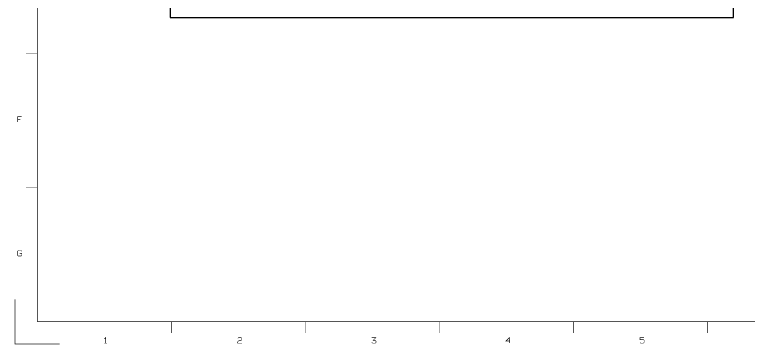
# Model space of a CAD drawing. Extents: x -13981 to 19531, y -9981 to 12034.
# Drawn here: x -13981 to 2434, y -9981 to -2598 of the extents above; entities that cross this region are included whole.
import ezdxf

# ---------------------------------------------------------------- set-up
doc = ezdxf.new("R2010")
doc.units = 0
doc.header["$MEASUREMENT"] = 0
doc.layers.add('1', color=3, linetype='CONTINUOUS')

msp = doc.modelspace()

# ---------------------------------------------------------------- linework, layer by layer
at = {"layer": '1', "const_width": 12}
for points in [[(-13475, -9475), (-13475, 11525), (19025, 11525)], [(-13475, -3475), (-13725, -3475)], [(-13822, -4880), (-13915, -4880), (-13915, -5004)], [(-13915, -4942), (-13853, -4942)], [(-13725, -6475), (-13475, -6475)], [(-13822, -7896), (-13837, -7880), (-13899, -7880), (-13915, -7896), (-13915, -7989), (-13899, -8004), (-13837, -8004), (-13822, -7989), (-13822, -7942), (-13868, -7942)], [(-12975, -9975), (-13975, -9975), (-13975, -8975)], [(19025, -9475), (-13475, -9475)], [(-10475, -9475), (-10475, -9725)], [(-7475, -9725), (-7475, -9475)], [(-4475, -9475), (-4475, -9725)], [(-1475, -9725), (-1475, -9475)], [(1525, -9475), (1525, -9725)], [(-11974, -9861), (-11943, -9830), (-11943, -9954)], [(-8897, -9954), (-8990, -9954), (-8990, -9923), (-8959, -9892), (-8912, -9892), (-8897, -9877), (-8897, -9846), (-8912, -9830), (-8974, -9830), (-8990, -9846)], [(-5990, -9830), (-5897, -9830), (-5959, -9892), (-5912, -9892), (-5897, -9908), (-5897, -9939), (-5912, -9954), (-5974, -9954), (-5990, -9939)], [(-2912, -9954), (-2912, -9830), (-2990, -9908), (-2897, -9908)], [(10, -9939), (26, -9954), (88, -9954), (103, -9939), (103, -9892), (88, -9877), (10, -9877), (10, -9830), (103, -9830)], [(-11974, -9954), (-11912, -9954)]]:
    msp.add_lwpolyline(points, dxfattribs=at)
at = {"layer": '1'}
msp.add_lwpolyline([(-10500, -2658.0002), (2100, -2658.0002), (2100, 9941.9998), (-10500, 9941.9998)], close=True, dxfattribs=at)

doc.saveas('drawing.dxf')
